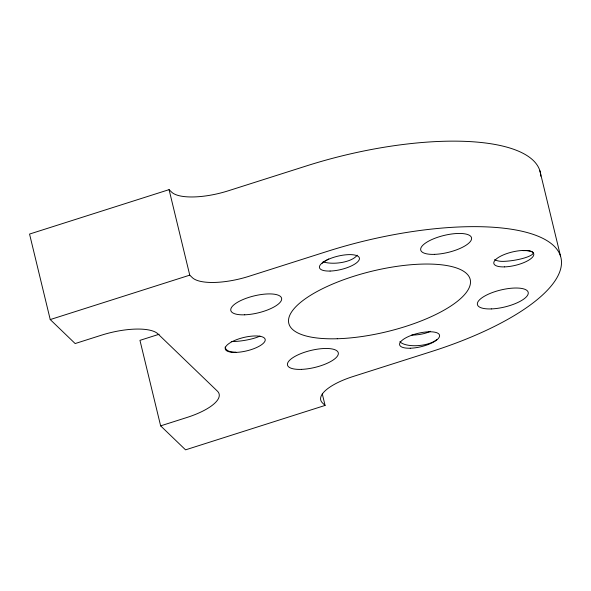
<?xml version="1.0" encoding="UTF-8"?>
<svg xmlns="http://www.w3.org/2000/svg" width="591" height="591" viewBox="0 0 591 591"><rect width="100%" height="100%" fill="white"/><g stroke="black" fill="none" stroke-linecap="round" stroke-linejoin="round"><path stroke-width="0.89" d="M540.802 176.192A186.645 62.306 -13.6 0 0 306.766 165.82L228.289 190.797A46.659 15.573 -13.6 0 1 171.671 192.156L169.07 189.645L29.55 234.066L50.235 319.568L75.153 343.556L101.312 335.23A46.659 15.573 -13.6 0 1 157.93 333.878L217.385 391.124A46.659 15.573 -13.6 0 1 186.8 417.527L160.641 425.86L139.956 340.357L159.142 334.247M50.235 319.568L189.755 275.155L192.356 277.659A46.659 15.573 -13.6 0 0 248.974 276.3L327.451 251.323A186.645 62.306 -13.6 0 1 553.9 245.908A186.645 62.306 -13.6 0 1 431.548 351.534L353.071 376.519A46.659 15.573 -13.6 0 0 322.479 402.929L325.08 405.433L185.559 449.847L160.641 425.86M539.879 170.777L560.563 256.28M322.28 393.857L325.08 405.433M169.07 189.645L189.755 275.155M523.101 250.621A20.301 4.403 -9 0 1 530.511 255.578A20.301 4.403 -9 0 1 503.185 261.37A20.301 9.005 -18.6 0 1 494.645 259.552M323.033 261.828A20.301 8.2 -6 0 0 355.361 257.078A20.301 5.208 -20.7 0 0 357.163 255.164M322.184 263.239A20.301 5.208 -20.7 0 1 328.759 258.961M259.974 336.072A20.301 4.403 -9 0 1 233.312 341.524A20.301 9.005 -18.6 0 1 231.207 341.48M235.898 352.199A20.301 9.005 -18.6 0 1 225.171 347.02M436.808 339.581A20.301 8.2 -6 0 1 417.394 345.661A20.301 8.2 -6 0 1 399.856 341.687M430.44 331.285A20.301 8.2 -6 0 1 411.705 335.053M337.262 338.746A93.326 31.153 -13.6 0 0 470.429 280.703A93.326 31.153 -13.6 0 0 330.812 284.84A93.326 31.153 -13.6 0 0 337.262 338.746M330.088 271.055A20.53 6.856 -13.6 0 0 359.431 258.297A20.53 6.856 -13.6 0 0 328.751 259.176A20.53 6.856 -13.6 0 0 330.088 271.055M504.455 266.888A20.53 6.856 -13.6 0 0 533.799 254.13A20.53 6.856 -13.6 0 0 503.118 255.009A20.53 6.856 -13.6 0 0 504.455 266.888M410.243 348.225A20.53 6.856 -13.6 0 0 439.586 335.466A20.53 6.856 -13.6 0 0 408.906 336.345A20.53 6.856 -13.6 0 0 410.243 348.225M235.875 352.391A20.53 6.856 -13.6 0 0 265.219 339.633A20.53 6.856 -13.6 0 0 234.538 340.512A20.53 6.856 -13.6 0 0 235.875 352.391M434.644 254.352A26.13 8.725 -13.6 0 0 471.559 237.981A26.13 8.725 -13.6 0 0 432.154 239.414A26.13 8.725 -13.6 0 0 434.644 254.352M491.32 308.916A26.13 8.725 -13.6 0 0 528.236 292.545A26.13 8.725 -13.6 0 0 488.831 293.986A26.13 8.725 -13.6 0 0 491.32 308.916M301.403 369.375A26.13 8.725 -13.6 0 0 338.318 353.004A26.13 8.725 -13.6 0 0 298.92 354.437A26.13 8.725 -13.6 0 0 301.403 369.375M244.726 314.811A26.13 8.725 -13.6 0 0 281.641 298.44A26.13 8.725 -13.6 0 0 242.244 299.873A26.13 8.725 -13.6 0 0 244.726 314.811"/></g></svg>
